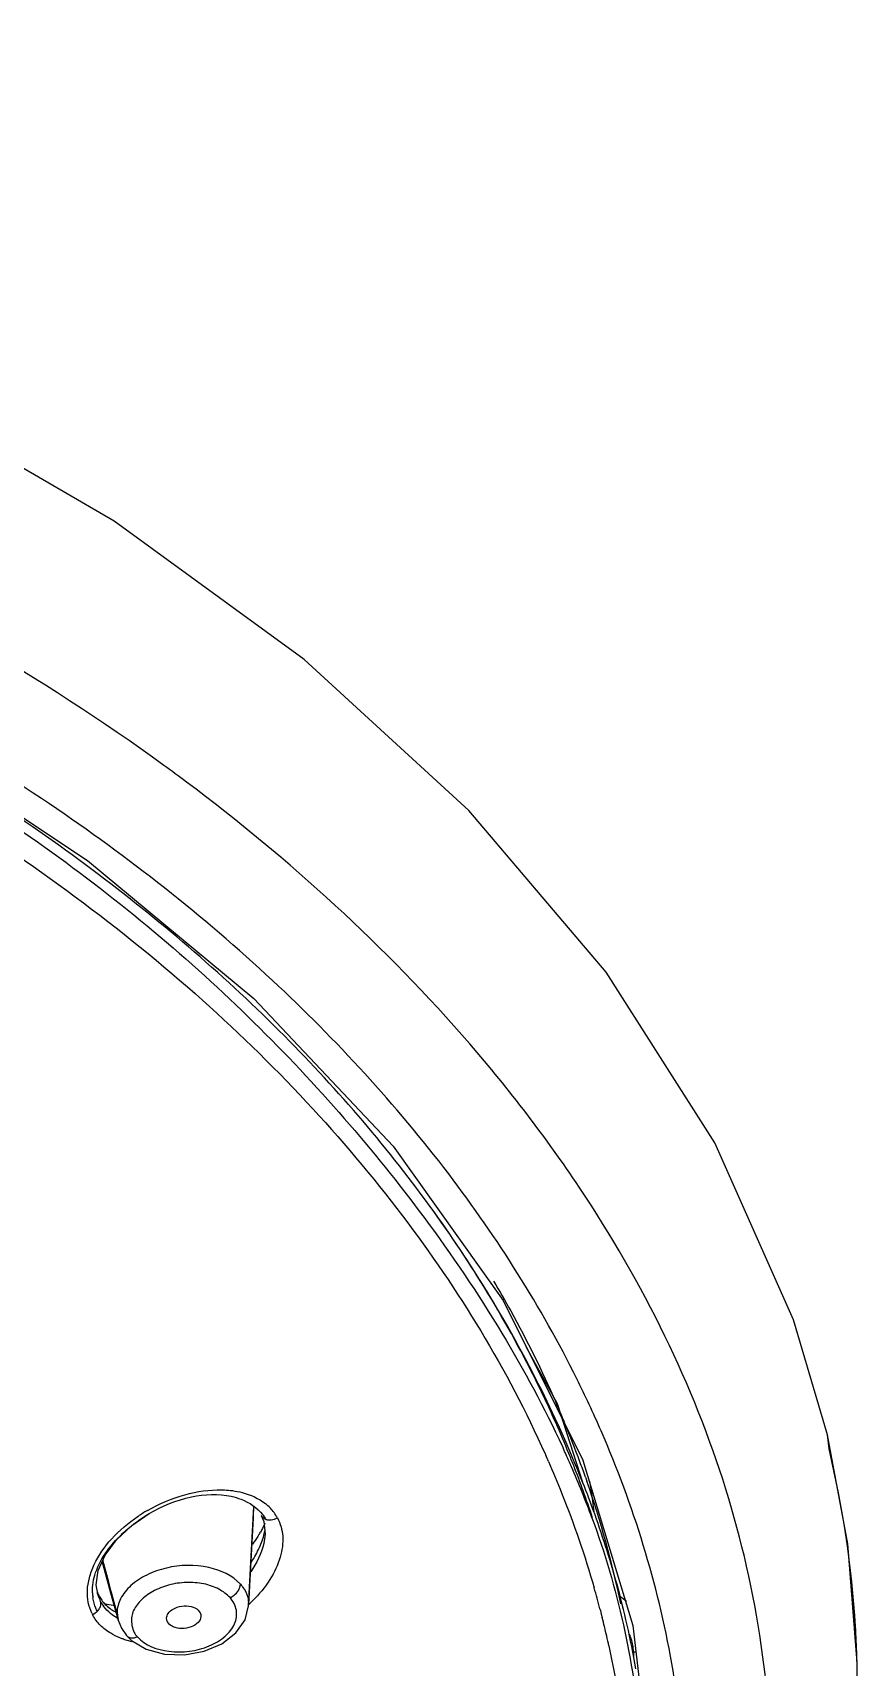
# Model space of a CAD drawing. Extents: x 0 to 1693, y 0 to 1240.
# Drawn here: x 833.02 to 852.19, y 619.58 to 657.54 of the extents above; entities that cross this region are included whole.
import ezdxf

# ---------------------------------------------------------------- set-up
doc = ezdxf.new("R2010")
doc.units = 0
doc.header["$LTSCALE"] = 40
doc.header["$MEASUREMENT"] = 0
doc.layers.add('DEF_LAYER_ASSEM_MEMBER', color=7, linetype='CONTINUOUS')

msp = doc.modelspace()

# ---------------------------------------------------------------- linework, layer by layer
at = {"layer": 'DEF_LAYER_ASSEM_MEMBER', "color": 7, "linetype": 'Continuous'}
for p, q in [((842.428, 630.046), (842.327, 630.188)), ((842.52, 629.917), (842.428, 630.046)), ((842.616, 629.78), (842.52, 629.917)), ((842.715, 629.638), (842.616, 629.78)), ((842.79, 629.528), (842.715, 629.638)), ((842.867, 629.416), (842.79, 629.528)), ((842.943, 629.303), (842.867, 629.416)), ((843.02, 629.187), (842.943, 629.303)), ((843.097, 629.07), (843.02, 629.187)), ((843.175, 628.952), (843.097, 629.07)), ((843.253, 628.831), (843.175, 628.952)), ((843.332, 628.708), (843.253, 628.831)), ((843.411, 628.584), (843.332, 628.708)), ((843.49, 628.457), (843.411, 628.584)), ((843.57, 628.328), (843.49, 628.457)), ((843.651, 628.196), (843.57, 628.328)), ((843.732, 628.062), (843.651, 628.196)), ((843.814, 627.924), (843.732, 628.062)), ((843.896, 627.784), (843.814, 627.924)), ((843.98, 627.641), (843.896, 627.784)), ((844.064, 627.494), (843.98, 627.641)), ((844.15, 627.342), (844.064, 627.494)), ((844.237, 627.187), (844.15, 627.342)), ((844.325, 627.027), (844.237, 627.187)), ((844.384, 626.917), (844.325, 627.027)), ((844.476, 626.745), (844.384, 626.917)), ((844.57, 626.568), (844.476, 626.745)), ((844.664, 626.386), (844.57, 626.568)), ((844.726, 626.264), (844.664, 626.386)), ((844.789, 626.139), (844.726, 626.264)), ((844.853, 626.013), (844.789, 626.139)), ((844.916, 625.885), (844.853, 626.013)), ((844.979, 625.756), (844.916, 625.885)), ((845.042, 625.624), (844.979, 625.756)), ((845.106, 625.491), (845.042, 625.624)), ((845.169, 625.357), (845.106, 625.491)), ((845.232, 625.22), (845.169, 625.357)), ((845.295, 625.083), (845.232, 625.22)), ((845.358, 624.943), (845.295, 625.083)), ((845.42, 624.801), (845.358, 624.943)), ((851.965, 622.45), (851.492, 624.979)), ((851.492, 624.977), (851.492, 624.979)), ((851.531, 624.652), (851.492, 624.977)), ((845.336, 624.705), (845.35, 624.675)), ((845.483, 624.657), (845.42, 624.801)), ((845.547, 624.509), (845.483, 624.657)), ((845.611, 624.356), (845.547, 624.509)), ((845.677, 624.199), (845.611, 624.356)), ((845.743, 624.035), (845.677, 624.199)), ((845.812, 624.388), (846.972, 620.551)), ((838.038, 621.005), (838.159, 623.317)), ((838.336, 623.104), (838.391, 622.967)), ((838.391, 622.967), (838.423, 622.671)), ((838.423, 622.675), (838.423, 622.671)), ((834.626, 622.057), (834.833, 621.31)), ((834.533, 621.284), (834.5, 621.493)), ((834.532, 621.284), (834.526, 621.305)), ((834.833, 621.31), (835.008, 620.675)), ((836.142, 620.675), (836.135, 620.719)), ((836.932, 620.77), (836.931, 620.761)), ((835.205, 620.319), (835.206, 620.318)), ((846.972, 620.551), (847.42, 616.664))]:
    msp.add_line(p, q, dxfattribs=at)
at = {"layer": 'DEF_LAYER_ASSEM_MEMBER', "color": 9, "linetype": 'Continuous'}
for p, q in [((844.934, 624.535), (844.947, 624.506)), ((845.869, 623.998), (845.901, 623.906)), ((838.158, 623.318), (838.157, 623.302)), ((838.144, 623.051), (838.039, 621.042)), ((838.147, 623.109), (838.144, 623.051)), ((838.157, 623.302), (838.147, 623.109)), ((838.338, 623.099), (838.335, 623.104)), ((834.789, 621.558), (834.65, 622.066)), ((834.841, 621.368), (834.789, 621.558)), ((834.856, 621.315), (834.841, 621.368)), ((834.973, 620.886), (834.856, 621.315)), ((838.038, 621.006), (838.039, 621.042)), ((834.984, 620.846), (834.973, 620.886)), ((834.984, 620.846), (835.008, 620.676)), ((846.206, 620.942), (846.217, 620.899)), ((846.217, 620.899), (846.238, 620.816)), ((846.238, 620.816), (846.259, 620.734))]:
    msp.add_line(p, q, dxfattribs=at)
at = {"layer": 'DEF_LAYER_ASSEM_MEMBER', "color": 7, "linetype": 'Continuous'}
for points in [[(851.492, 624.977), (850.703, 627.652), (848.879, 631.762), (846.353, 635.723), (843.156, 639.482), (839.329, 642.985), (834.916, 646.194), (829.962, 649.073), (824.517, 651.585), (818.645, 653.695), (812.424, 655.367), (805.931, 656.578), (799.239, 657.308), (792.69, 657.542)], [(791.541, 650.372), (797.356, 650.307), (803.342, 649.8), (809.359, 648.831), (815.155, 647.442), (820.429, 645.727), (825.274, 643.685), (829.935, 641.209), (834.297, 638.32), (838.163, 635.111), (841.398, 631.687)], [(841.398, 631.687), (843.955, 628.103), (845.812, 624.388)], [(845.808, 623.872), (845.217, 625.701), (844.494, 627.025)], [(847.041, 619.544), (847.018, 619.676), (846.994, 619.806), (846.97, 619.934), (846.945, 620.062), (846.92, 620.188), (846.894, 620.313), (846.867, 620.436), (846.84, 620.559), (846.812, 620.681), (846.784, 620.801), (846.755, 620.921), (846.726, 621.039), (846.696, 621.157), (846.666, 621.273), (846.635, 621.389), (846.604, 621.504), (846.572, 621.618), (846.54, 621.731), (846.507, 621.843), (846.475, 621.954), (846.441, 622.065), (846.407, 622.175), (846.373, 622.284), (846.339, 622.392), (846.304, 622.499), (846.269, 622.605), (846.234, 622.71), (846.199, 622.814), (846.163, 622.917), (846.128, 623.018), (846.092, 623.118), (846.056, 623.217), (846.021, 623.315), (845.985, 623.411), (845.95, 623.505), (845.915, 623.598), (845.88, 623.689), (845.845, 623.778), (845.811, 623.865), (845.743, 624.035)], [(834.5, 621.493), (834.545, 621.83), (834.704, 622.186), (834.968, 622.538), (835.328, 622.875), (835.727, 623.15)], [(852.189, 619.173), (852.183, 619.695), (851.965, 622.45)], [(835.008, 620.675), (835.084, 620.488), (835.205, 620.319)], [(835.662, 620.003), (836.083, 619.887), (836.548, 619.87), (837.009, 619.954), (837.42, 620.129), (837.745, 620.379), (837.958, 620.686), (838.038, 621.006)], [(835.206, 620.318), (835.32, 620.207), (835.662, 620.003)]]:
    msp.add_lwpolyline(points, dxfattribs=at)
at = {"layer": 'DEF_LAYER_ASSEM_MEMBER', "color": 9, "linetype": 'Continuous'}
for centre, radius, start, end in [((808.274, 602.266), 47.292, 53.2123, 53.9978), ((822.272, 615.672), 25.023, 22.9192, 23.7358), ((822.463, 615.754), 24.816, 22.476, 22.9187), ((822.812, 615.896), 24.439, 20.2469, 22.4803), ((822.355, 614.443), 24.732, 23.6378, 24.0085), ((823.203, 616.042), 24.022, 19.3431, 20.2429), ((824.005, 616.312), 23.176, 11.813, 19.1288), ((825.128, 620.562), 21.111, 7.1196, 9.1082), ((837.761, 622.528), 1.086, 43.6886, 51.8434), ((837.584, 619.947), 3.784, 120.0881, 123.9342), ((837.802, 622.569), 1.028, 36.1156, 43.6266), ((837.798, 622.567), 1.031, 27.9034, 36.0739), ((824.56, 615.247), 22.383, 14.74, 16.0176), ((835.426, 621.538), 0.93, 195.8964, 198.8563), ((835.404, 621.531), 0.906, 198.8516, 207.7483), ((835.391, 621.525), 0.893, 207.776, 215.9595), ((835.95, 623.347), 3.116, 312.3534, 314.4437), ((835.353, 621.303), 1.063, 205.8711, 208.1924), ((835.377, 621.312), 1.088, 208.0384, 208.4896), ((835.54, 621.723), 1.142, 240.3948, 242.8277), ((824.826, 615.317), 22.108, 13.6247, 14.1852), ((824.966, 615.351), 21.964, 12.4304, 13.6253), ((835.698, 621.922), 1.778, 251.1117, 253.1568), ((835.736, 622.049), 1.911, 253.1855, 257.5066), ((846.983, 620.381), 0.444, 270.7936, 277.7628)]:
    msp.add_arc(centre, radius, start, end, dxfattribs=at)
at = {"layer": 'DEF_LAYER_ASSEM_MEMBER', "color": 7, "linetype": 'Continuous'}
for centre, radius, start, end in [((822.112, 614.548), 26.317, 23.5732, 26.4769), ((824.061, 614.871), 23.438, 24.2946, 24.7285), ((824.49, 615.064), 22.967, 23.5425, 24.2956), ((822.797, 615.317), 24.492, 21.4272, 22.1293), ((825.598, 615.542), 21.761, 20.1884, 23.5547), ((823.273, 615.499), 23.983, 18.3583, 21.4381), ((836.158, 623.958), 2.489, 329.0014, 330.1072), ((837.157, 622.965), 1.28, 347.4851, 350.3467), ((835.568, 621.347), 1.156, 181.7188, 182.6878), ((835.539, 621.346), 1.126, 182.6829, 184.8425), ((835.493, 621.342), 1.081, 184.8373, 187.8505), ((835.405, 621.661), 0.94, 198.4998, 200.3552), ((835.372, 621.649), 0.905, 200.3558, 202.1677), ((835.345, 621.638), 0.876, 202.1701, 203.5868), ((835.304, 621.62), 0.831, 203.5661, 207.503), ((835.27, 621.602), 0.793, 207.4996, 215.9259), ((835.315, 621.635), 0.849, 215.9358, 224.311), ((835.204, 622.998), 2.001, 255.2643, 261.1238), ((835.358, 621.677), 0.909, 224.3308, 233.7922), ((845.594, 619.809), 1.786, 46.5902, 52.4075), ((835.23, 623.153), 2.158, 261.0709, 262.5199), ((835.471, 621.853), 1.119, 241.1156, 242.3797)]:
    msp.add_arc(centre, radius, start, end, dxfattribs=at)
at = {"layer": 'DEF_LAYER_ASSEM_MEMBER', "color": 9, "linetype": 'Continuous'}
for points, start_tangent, end_tangent in [([(836.073, 640.525), (826.885, 645.86), (821.561, 648.039), (815.895, 649.85), (810.072, 651.254), (804.252, 652.221), (792.69, 652.949)], (-0.808983, 0.587832), (-1, -0.000083)), ([(792.69, 649.503), (800.09, 649.186), (807.782, 648.154), (815.713, 646.268), (823.483, 643.467), (827.165, 641.717), (830.644, 639.749), (836.797, 635.225), (839.387, 632.708), (841.619, 630.064), (844.934, 624.535)], (0.999998, -0.001796), (0.408031, -0.912968)), ([(825.644, 587.109), (830.831, 589.705), (835.485, 592.628), (839.497, 595.745), (842.788, 598.951), (845.402, 602.242), (847.414, 605.643), (848.889, 609.168), (849.822, 612.784), (850.187, 616.444), (849.957, 620.1), (849.132, 623.719), (847.718, 627.271), (845.726, 630.73), (843.183, 634.056), (836.595, 640.14)], (0.914971, 0.403519), (-0.800849, 0.598866)), ([(843.736, 628.55), (844.133, 627.856), (845.179, 625.745)], (0.508657, -0.860969), (0.402509, -0.915416)), ([(852.189, 619.172), (852.147, 620.525), (851.531, 624.652)], (-0.001948, 0.999998), (-0.231953, 0.972727)), ([(845.011, 624.36), (845.317, 623.629), (846.073, 621.423)], (0.400951, -0.916099), (0.275912, -0.961183)), ([(835.687, 623.222), (836.562, 623.589), (837.42, 623.702)], (0.865255, 0.501331), (0.999677, -0.025408)), ([(837.42, 623.702), (837.483, 623.7), (837.667, 623.683)], (0.999677, -0.025408), (0.990678, -0.136225)), ([(837.667, 623.683), (837.889, 623.639), (838.431, 623.382)], (0.990678, -0.136225), (0.785671, -0.618645)), ([(834.397, 620.839), (834.313, 621.09), (834.294, 621.365), (834.341, 621.66), (834.452, 621.965), (834.854, 622.559), (835.471, 623.087)], (-0.436301, 0.899801), (0.829668, 0.558257)), ([(838.71, 623.05), (838.833, 622.627), (838.774, 622.14), (838.537, 621.622), (838.132, 621.123)], (0.481038, -0.8767), (-0.713852, -0.700297)), ([(838.439, 623.016), (838.407, 623.031), (838.338, 623.099)], (-0.941524, 0.336946), (-0.489388, 0.872066)), ([(838.439, 623.016), (838.522, 623.002)], (0.942153, -0.335183), (0.99986, -0.016739)), ([(838.522, 623.002), (838.569, 623.005), (838.71, 623.05)], (0.99986, -0.016739), (0.874932, 0.484245)), ([(838.423, 622.671), (838.392, 622.456), (838.089, 621.8)], (-0.055255, -0.998472), (-0.579346, -0.815082)), ([(837.85, 621.508), (837.118, 621.897), (836.131, 621.886), (835.672, 621.724), (835.304, 621.478), (835.066, 621.174), (834.984, 620.846)], (-0.662826, 0.748773), (0.002798, -0.999996)), ([(837.612, 621.199), (837.703, 621.253), (837.85, 621.508)], (0.921463, 0.388465), (0.030732, 0.999528)), ([(837.85, 621.508), (837.91, 621.438), (838.019, 621.212)], (0.694572, -0.719423), (0.238864, -0.971053)), ([(834.578, 620.953), (834.595, 620.993), (834.602, 621.109)], (0.461168, 0.887313), (-0.264584, 0.964363)), ([(835.455, 620.29), (836.189, 619.952), (836.667, 619.955), (837.125, 620.078), (837.493, 620.302), (837.714, 620.594), (837.756, 620.909), (837.612, 621.199)], (0.664099, -0.747645), (-0.663765, 0.747941)), ([(838.019, 621.212), (838.039, 621.042)], (0.238864, -0.971053), (0.003525, -0.999994)), ([(834.523, 620.878), (834.416, 620.801)], (-0.699417, -0.714714), (-0.896197, -0.443656)), ([(834.837, 620.37), (834.594, 620.558), (834.421, 620.793)], (-0.860745, 0.509036), (-0.477002, 0.878902)), ([(834.523, 620.878), (834.578, 620.953)], (0.697335, 0.716745), (0.461168, 0.887313)), ([(834.834, 620.827), (834.669, 621)], (-0.776157, 0.63054), (-0.587336, 0.809343)), ([(834.976, 620.73), (834.834, 620.827)], (-0.869375, 0.494153), (-0.776157, 0.63054)), ([(835.122, 620.239), (835.046, 620.268), (834.837, 620.37)], (-0.946111, 0.323841), (-0.860745, 0.509036)), ([(835.206, 620.318), (835.312, 620.266), (835.455, 620.29)], (0.662289, -0.749248), (0.92158, 0.388187)), ([(846.99, 619.937), (846.934, 620.242), (846.897, 620.341)], (-0.085564, 0.996333), (-0.400792, 0.916169)), ([(846.414, 620.078), (846.916, 615.747), (846.53, 611.417)], (0.215239, -0.976561), (-0.1862, -0.982512)), ([(846.997, 619.815), (846.99, 619.937)], (-0.045023, 0.998986), (-0.085564, 0.996333))]:
    msp.add_spline(points, degree=3, dxfattribs=dict(at, start_tangent=start_tangent, end_tangent=end_tangent))
at = {"layer": 'DEF_LAYER_ASSEM_MEMBER', "color": 7, "linetype": 'Continuous'}
for points, start_tangent, end_tangent in [([(845.669, 626.281), (842.691, 631.038), (838.595, 635.532), (833.411, 639.63), (827.166, 643.199), (823.662, 644.745), (819.944, 646.122), (812.026, 648.357), (803.738, 649.874), (795.404, 650.644)], (-0.445575, 0.895245), (-0.998906, 0.046762)), ([(795.231, 649.982), (801.203, 649.619), (807.581, 648.708), (814.436, 647.124), (821.301, 644.893), (827.66, 642.064), (833.303, 638.629), (835.836, 636.672), (838.164, 634.558), (840.265, 632.326), (842.118, 630.028)], (0.999667, -0.025818), (0.596634, -0.802514)), ([(842.352, 630.157), (838.872, 634.243), (834.55, 637.995), (829.465, 641.344), (823.707, 644.233), (817.377, 646.608), (810.596, 648.426), (796.187, 650.259)], (-0.583453, 0.812147), (-0.999174, 0.040641)), ([(845.485, 624.543), (844.848, 625.978), (842.352, 630.157)], (-0.376691, 0.926339), (-0.583453, 0.812147)), ([(842.118, 630.028), (843.93, 627.337), (845.336, 624.705)], (0.596634, -0.802514), (0.419551, -0.907732)), ([(823.627, 586.926), (830.501, 590.356), (836.367, 594.376), (841.143, 598.88), (844.743, 603.762), (847.094, 608.918), (848.152, 614.251), (847.877, 619.667), (846.233, 625.072)], (0.921472, 0.388444), (-0.399831, 0.916589)), ([(835.727, 623.15), (836.715, 623.539), (837.638, 623.553)], (0.859991, 0.510309), (0.97572, -0.219024)), ([(837.638, 623.553), (837.865, 623.484), (838.366, 623.128)], (0.97572, -0.219024), (0.60844, -0.7936)), ([(834.413, 621.313), (834.486, 621.781), (834.746, 622.274), (835.178, 622.747), (835.727, 623.15)], (-0.030018, 0.999549), (0.859991, 0.510309)), ([(838.366, 623.128), (838.439, 623.016)], (0.60844, -0.7936), (0.470785, -0.882248)), ([(846.022, 623.051), (846.753, 620.565), (847.131, 618.061)], (0.344467, -0.938798), (0.082298, -0.996608)), ([(838.108, 622.032), (838.292, 622.36), (838.406, 622.688)], (0.550612, 0.834762), (0.216683, 0.976242)), ([(838.291, 622.676), (838.255, 622.618), (838.134, 622.443)], (-0.514967, -0.85721), (-0.599238, -0.800571)), ([(838.419, 622.92), (838.344, 622.769), (838.316, 622.718)], (-0.408142, -0.912918), (-0.498328, -0.866988)), ([(837.612, 621.199), (837.35, 621.394), (836.999, 621.518), (836.592, 621.55), (836.18, 621.49), (835.812, 621.339), (835.526, 621.124), (835.353, 620.866), (835.322, 620.73), (835.324, 620.594)], (-0.710385, 0.703813), (0.106316, -0.994332)), ([(834.523, 620.878), (834.489, 620.951), (834.423, 621.194)], (-0.470644, 0.882323), (-0.136801, 0.990599)), ([(834.821, 620.944), (834.931, 620.874)], (0.806417, -0.591347), (0.875567, -0.483096)), ([(836.135, 620.719), (836.174, 620.834), (836.284, 620.932)], (-0.003525, 0.999994), (0.863088, 0.505054)), ([(836.288, 620.524), (836.235, 620.553), (836.141, 620.675)], (-0.912905, 0.408173), (-0.267987, 0.963423)), ([(836.284, 620.932), (836.488, 621), (836.705, 620.99), (836.87, 620.905), (836.932, 620.77)], (0.863088, 0.505054), (0.003525, -0.999994)), ([(836.932, 620.761), (836.866, 620.622), (836.702, 620.519), (836.488, 620.483), (836.288, 620.524)], (-0.053542, -0.998566), (-0.912905, 0.408173)), ([(835.324, 620.594), (835.365, 620.426)], (0.106316, -0.994332), (0.391741, -0.920076)), ([(835.365, 620.426), (835.382, 620.391), (835.455, 620.29)], (0.391741, -0.920076), (0.690547, -0.723287))]:
    msp.add_spline(points, degree=3, dxfattribs=dict(at, start_tangent=start_tangent, end_tangent=end_tangent))

doc.saveas('drawing.dxf')
